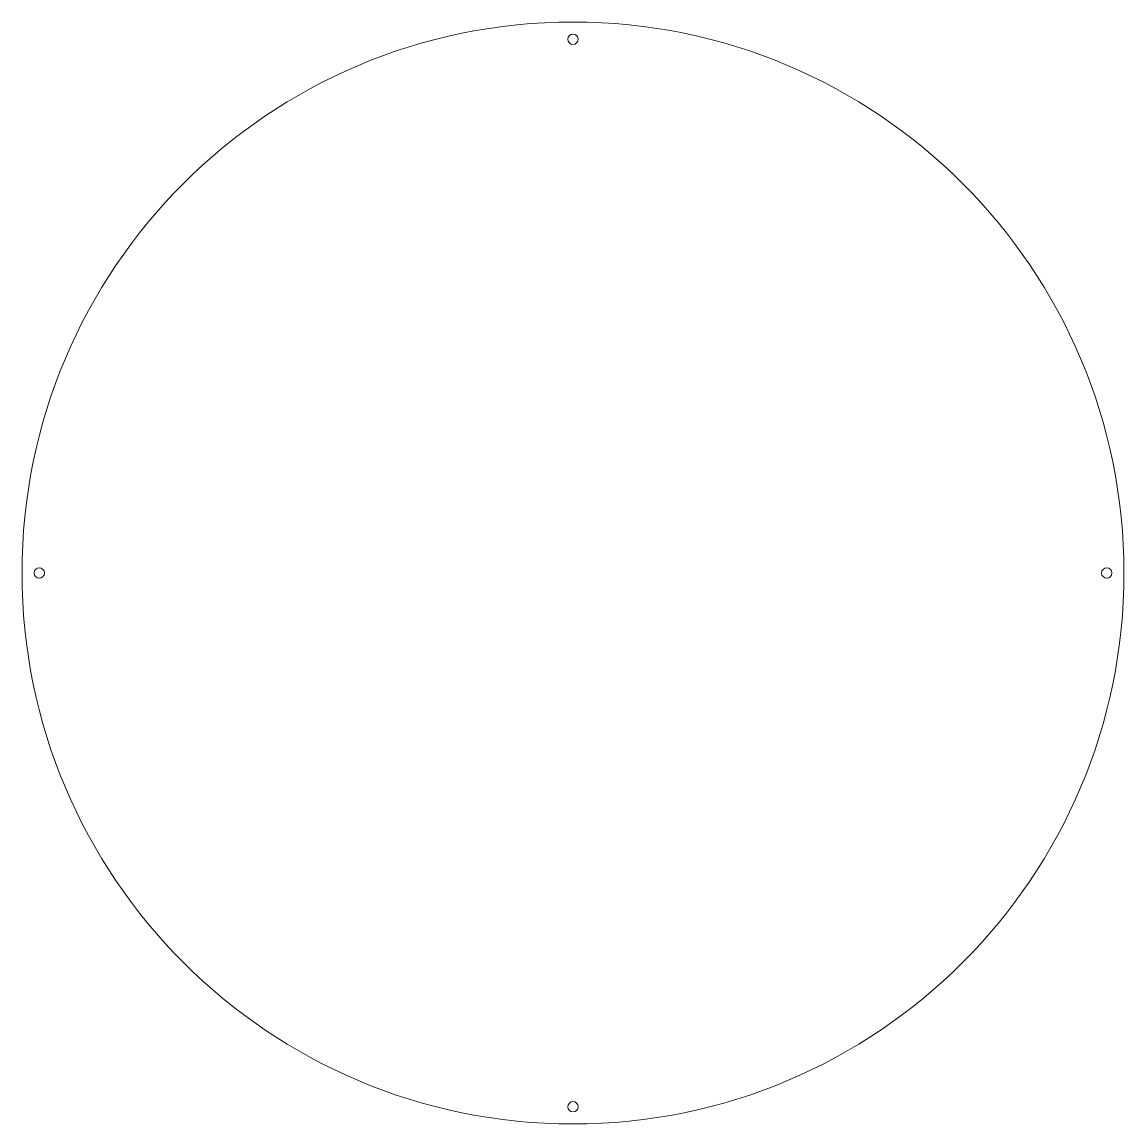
# Model space of a CAD drawing. Header units: millimetres. Extents: x -160 to 160, y -160 to 160.
import ezdxf

# ---------------------------------------------------------------- set-up
doc = ezdxf.new("R2010")
doc.units = ezdxf.units.MM

msp = doc.modelspace()

# ---------------------------------------------------------------- linework, layer by layer
at = {"color": 7, "linetype": 'Continuous', "lineweight": 15}
for centre, radius in [((0, 0), 160), ((0, 155), 1.5), ((-155, 0), 1.5), ((155, 0), 1.5), ((0, -155), 1.5)]:
    msp.add_circle(centre, radius, dxfattribs=at)

doc.saveas('drawing.dxf')
